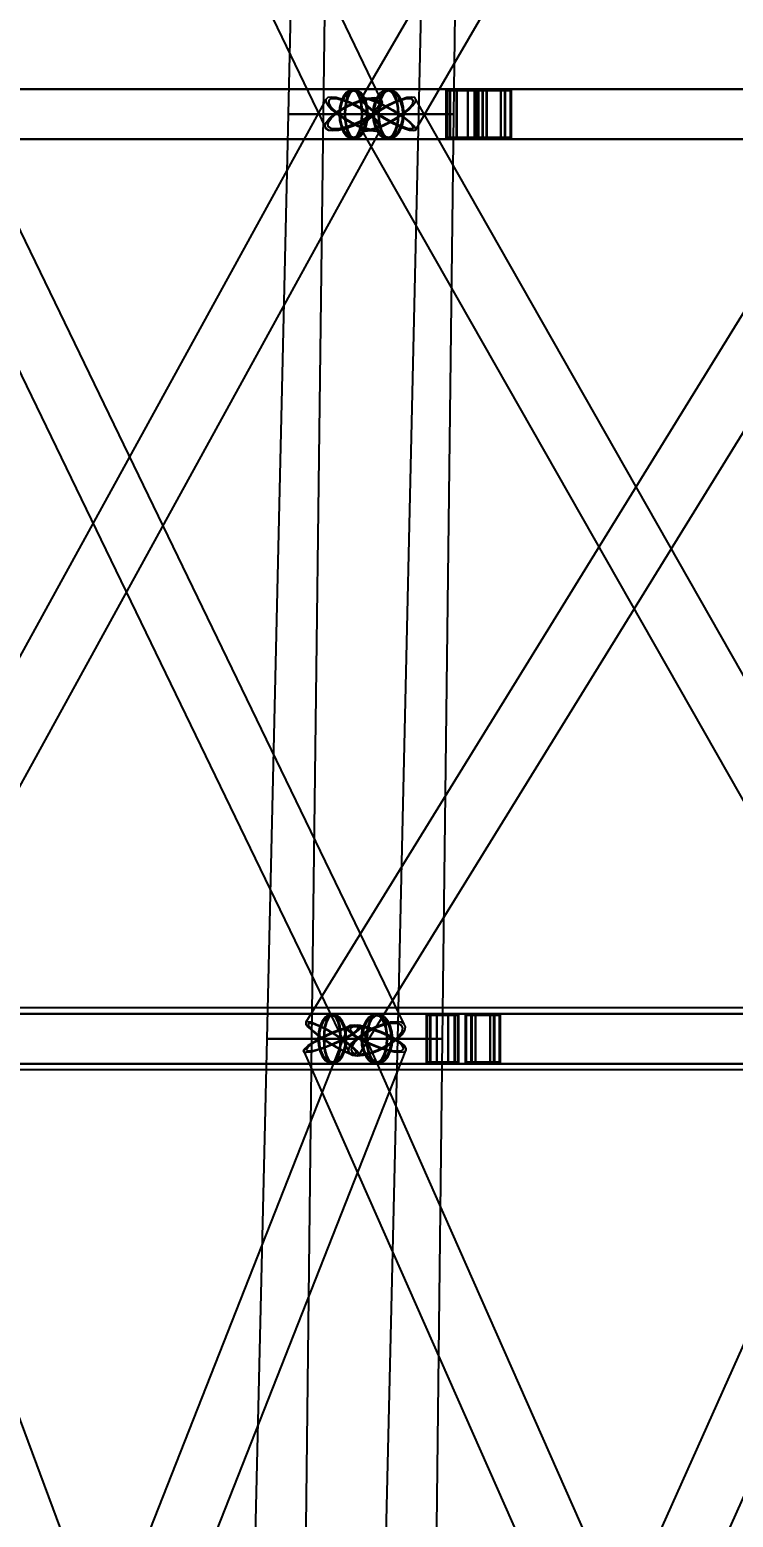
# Model space of a CAD drawing. Header units: millimetres. Extents: x -123812 to 252100, y -3000 to 639000.
# Drawn here: x -11839 to -6135, y 246119 to 258184 of the extents above; entities that cross this region are included whole.
import ezdxf

# ---------------------------------------------------------------- set-up
doc = ezdxf.new("R2010")
doc.units = ezdxf.units.MM
doc.layers.add('D-STR-DIM', color=7, linetype='Continuous', lineweight=13)
doc.layers.add('D-STR-STRC', color=7, linetype='Continuous', lineweight=25)
doc.styles.add('OpenSansCondensed-Light', font='OpenSansCondensed-Light.ttf')
doc.styles.add('TOWER_UNICODE', font='Arial Unicode.ttf')
doc.dimstyles.new('EZDXF', dxfattribs={"dimtxt": 0.25, "dimasz": 0.175, "dimexe": 0.375, "dimexo": 0.125, "dimgap": 0.1, "dimtad": 1, "dimlfac": 100, "dimzin": 12, "dimdsep": 46, "dimtxsty": 'OpenSansCondensed-Light', "dimblk": 'ARCHTICK', "dimcen": 2.5, "dimazin": 3, "dimtfac": 0.5, "dimtmove": 2, "dimatfit": 3})

# ---------------------------------------------------------------- blocks, each defined once
blk = doc.blocks.new('_ARCHTICK')
at = {"color": 0, "linetype": 'BYBLOCK', "const_width": 0.15}
blk.add_lwpolyline([(-0.5, -0.5), (0.5, 0.5)], dxfattribs=at)

msp = doc.modelspace()

# ---------------------------------------------------------------- linework, layer by layer
at = {"layer": 'D-STR-STRC'}
for points in [[(-13052.2, 264883.8), (-9438.3, 257383.8), (-9416.3, 257370.4), (-9380.4, 257365.8), (-9333.1, 257370.4), (-9277.7, 257383.8), (-9217.8, 257405.1), (-9157.7, 257432.9), (-9101.4, 257465.3), (-9052.7, 257500), (-9014.9, 257534.7), (-8990.7, 257567.1), (-8981.6, 257594.9), (-8988.4, 257616.2), (-12602.2, 265116.2)], [(-4785.3, 265129.6), (-9148.6, 257629.6), (-9150.2, 257616.2), (-9136.8, 257594.9), (-9109.3, 257567.1), (-9069.7, 257534.7), (-9020.6, 257500), (-8965.3, 257465.3), (-8907.7, 257432.9), (-8851.6, 257405.1), (-8800.9, 257383.8), (-8759, 257370.4), (-8728.9, 257365.8), (-8712.4, 257370.4), (-4349.1, 264870.4)], [(-13078.2, 257296.8), (-9213.4, 257296.8), (-9182.9, 257303.7), (-9154.5, 257324), (-9130.1, 257356.3), (-9111.4, 257398.4), (-9099.6, 257447.4), (-9095.6, 257500), (-9099.6, 257552.6), (-9111.4, 257601.6), (-9130.1, 257643.7), (-9154.5, 257676), (-9182.9, 257696.3), (-9213.4, 257703.2), (-13078.2, 257703.2)], [(-12654, 257296.8), (-8930.5, 257296.8), (-8897.6, 257303.7), (-8866.9, 257324), (-8840.5, 257356.3), (-8820.3, 257398.4), (-8807.6, 257447.4), (-8803.2, 257500), (-8807.6, 257552.6), (-8820.3, 257601.6), (-8840.5, 257643.7), (-8866.9, 257676), (-8897.6, 257696.3), (-8930.5, 257703.2), (-12654, 257703.2)], [(-4759.2, 257703.2), (-9213.4, 257703.2), (-9232.4, 257696.3), (-9250.1, 257676), (-9265.3, 257643.7), (-9277, 257601.6), (-9284.3, 257552.6), (-9286.8, 257500), (-9284.3, 257447.4), (-9277, 257398.4), (-9265.3, 257356.3), (-9250.1, 257324), (-9232.4, 257303.7), (-9213.4, 257296.8), (-4759.2, 257296.8)], [(-4617.8, 257703.2), (-8930.5, 257703.2), (-8952.4, 257696.3), (-8972.8, 257676), (-8990.3, 257643.7), (-9003.7, 257601.6), (-9012.2, 257552.6), (-9015.1, 257500), (-9012.2, 257447.4), (-9003.7, 257398.4), (-8990.3, 257356.3), (-8972.8, 257324), (-8952.4, 257303.7), (-8930.5, 257296.8), (-4617.8, 257296.8)], [(-13111.4, 249880.6), (-8989.4, 257380.6), (-8990.6, 257402.5), (-9007, 257431.1), (-9037.5, 257464.3), (-9079.9, 257500), (-9131.4, 257535.7), (-9188.5, 257568.9), (-9247.3, 257597.5), (-9303.8, 257619.4), (-9354.2, 257633.1), (-9394.9, 257637.8), (-9423.2, 257633.1), (-9437.3, 257619.4), (-13559.3, 250119.4)], [(-12876.1, 257380.2), (-9246.5, 249880.2), (-9221.5, 249866.4), (-9183.1, 249861.7), (-9133.8, 249866.4), (-9077.1, 249880.2), (-9016.8, 249902.2), (-8957, 249930.8), (-8901.8, 249964.2), (-8854.9, 250000), (-8819.6, 250035.8), (-8798.2, 250069.2), (-8792.3, 250097.8), (-8802.1, 250119.8), (-12431.8, 257619.8)], [(-4975.2, 257633.6), (-9601.7, 250133.6), (-9600.6, 250119.8), (-9584.9, 250097.8), (-9555.5, 250069.2), (-9514.7, 250035.8), (-9465, 250000), (-9409.9, 249964.2), (-9353.2, 249930.8), (-9298.6, 249902.2), (-9250.1, 249880.2), (-9210.7, 249866.4), (-9183.3, 249861.7), (-9169.7, 249866.4), (-4543.2, 257366.4)], [(-4442, 250119.4), (-8707.6, 257619.4), (-8717.9, 257633.1), (-8742.7, 257637.8), (-8780.3, 257633.1), (-8828.1, 257619.4), (-8882.9, 257597.5), (-8940.9, 257568.9), (-8998.2, 257535.7), (-9051, 257500), (-9095.5, 257464.3), (-9128.8, 257431.1), (-9148.5, 257402.5), (-9153.4, 257380.6), (-4887.8, 249880.6)], [(-9386.5, 240095), (-13101.3, 250095), (-13122.2, 250106), (-13157.7, 250109.7), (-13205.2, 250106), (-13261.6, 250095), (-13323.1, 250077.6), (-13385.3, 250054.9), (-13444.2, 250028.4), (-13495.7, 250000), (-13536.2, 249971.6), (-13563, 249945.1), (-13574.4, 249922.4), (-13569.4, 249905), (-9854.6, 239905)], [(-13335.4, 249796.8), (-9385.7, 249796.8), (-9355.6, 249803.7), (-9327.6, 249824), (-9303.5, 249856.3), (-9285.1, 249898.4), (-9273.4, 249947.4), (-9269.5, 250000), (-9273.4, 250052.6), (-9285.1, 250101.6), (-9303.5, 250143.7), (-9327.6, 250176), (-9355.6, 250196.3), (-9385.7, 250203.2), (-13335.4, 250203.2)], [(-12731.4, 239904), (-8789.5, 249904), (-8788.3, 249921.6), (-8803.2, 249944.5), (-8833.1, 249971.3), (-8876.1, 250000), (-8929.2, 250028.7), (-8988.8, 250055.5), (-9050.8, 250078.4), (-9110.9, 250096), (-9165.2, 250107.1), (-9209.9, 250110.9), (-9241.9, 250107.1), (-9259.1, 250096), (-13201.1, 240096)], [(-12793.3, 249796.8), (-9024.3, 249796.8), (-8991.1, 249803.7), (-8960.2, 249824), (-8933.6, 249856.3), (-8913.2, 249898.4), (-8900.4, 249947.4), (-8896, 250000), (-8900.4, 250052.6), (-8913.2, 250101.6), (-8933.6, 250143.7), (-8960.2, 250176), (-8991.1, 250196.3), (-9024.3, 250203.2), (-12793.3, 250203.2)], [(-4734.8, 240107.1), (-9157.5, 250107.1), (-9177.5, 250110.9), (-9211.6, 250107.1), (-9257.6, 250096), (-9312.4, 250078.4), (-9372.1, 250055.5), (-9432.8, 250028.7), (-9490.3, 250000), (-9540.6, 249971.3), (-9580.4, 249944.5), (-9606.9, 249921.6), (-9618.3, 249904), (-9613.9, 249892.9), (-5191.2, 239892.9)], [(-4845.6, 250203.2), (-9385.7, 250203.2), (-9404.4, 250196.3), (-9421.9, 250176), (-9436.9, 250143.7), (-9448.4, 250101.6), (-9455.6, 250052.6), (-9458.1, 250000), (-9455.6, 249947.4), (-9448.4, 249898.4), (-9436.9, 249856.3), (-9421.9, 249824), (-9404.4, 249803.7), (-9385.7, 249796.8), (-4845.6, 249796.8)], [(-4895.1, 250106), (-9369.5, 240106), (-9370, 240095), (-9354.7, 240077.6), (-9324.7, 240054.9), (-9282.2, 240028.4), (-9229.8, 240000), (-9171.4, 239971.6), (-9110.7, 239945.1), (-9052, 239922.4), (-8999.2, 239905), (-8956, 239894), (-8925.3, 239890.3), (-8909.2, 239894), (-4434.8, 249894)], [(-4664.9, 250203.2), (-9024.3, 250203.2), (-9046.6, 250196.3), (-9067.4, 250176), (-9085.3, 250143.7), (-9099, 250101.6), (-9107.6, 250052.6), (-9110.5, 250000), (-9107.6, 249947.4), (-9099, 249898.4), (-9085.3, 249856.3), (-9067.4, 249824), (-9046.6, 249803.7), (-9024.3, 249796.8), (-4664.9, 249796.8)]]:
    msp.add_lwpolyline(points, dxfattribs=at)
for points in [[(-9743.9, 257500), (-8682.9, 257500), (-8514.5, 265000), (-9574.1, 265000)], [(-9461, 257500), (-8400, 257500), (-8300.6, 265000), (-9360.2, 265000)], [(-16215.2, 257300), (-8226.4, 257300), (-8226.4, 257700), (-16215.2, 257700)], [(-14740.8, 257300), (-8197.4, 257300), (-8197.4, 257700), (-14740.8, 257700)], [(-14184.6, 257300), (-7932.3, 257300), (-7932.3, 257700), (-14184.6, 257700)], [(-9331.1, 257500), (-9327.1, 257447.4), (-9315.3, 257398.4), (-9296.6, 257356.3), (-9272.2, 257324), (-9243.8, 257303.7), (-9213.4, 257296.8), (-9182.9, 257303.7), (-9154.5, 257324), (-9130.1, 257356.3), (-9111.4, 257398.4), (-9099.6, 257447.4), (-9095.6, 257500), (-9099.6, 257552.6), (-9111.4, 257601.6), (-9130.1, 257643.7), (-9154.5, 257676), (-9182.9, 257696.3), (-9213.4, 257703.2), (-9243.8, 257696.3), (-9272.2, 257676), (-9296.6, 257643.7), (-9315.3, 257601.6), (-9327.1, 257552.6)], [(-9286.8, 257500), (-9284.3, 257447.4), (-9277, 257398.4), (-9265.3, 257356.3), (-9250.1, 257324), (-9232.4, 257303.7), (-9213.4, 257296.8), (-9194.3, 257303.7), (-9176.6, 257324), (-9161.4, 257356.3), (-9149.7, 257398.4), (-9142.4, 257447.4), (-9139.9, 257500), (-9142.4, 257552.6), (-9149.7, 257601.6), (-9161.4, 257643.7), (-9176.6, 257676), (-9194.3, 257696.3), (-9213.4, 257703.2), (-9232.4, 257696.3), (-9250.1, 257676), (-9265.3, 257643.7), (-9277, 257601.6), (-9284.3, 257552.6)], [(-9057.9, 257500), (-9053.5, 257447.4), (-9040.8, 257398.4), (-9020.6, 257356.3), (-8994.2, 257324), (-8963.5, 257303.7), (-8930.5, 257296.8), (-8897.6, 257303.7), (-8866.9, 257324), (-8840.5, 257356.3), (-8820.3, 257398.4), (-8807.6, 257447.4), (-8803.2, 257500), (-8807.6, 257552.6), (-8820.3, 257601.6), (-8840.5, 257643.7), (-8866.9, 257676), (-8897.6, 257696.3), (-8930.5, 257703.2), (-8963.5, 257696.3), (-8994.2, 257676), (-9020.6, 257643.7), (-9040.8, 257601.6), (-9053.5, 257552.6)], [(-9015.1, 257500), (-9012.2, 257447.4), (-9003.7, 257398.4), (-8990.3, 257356.3), (-8972.8, 257324), (-8952.4, 257303.7), (-8930.5, 257296.8), (-8908.7, 257303.7), (-8888.3, 257324), (-8870.8, 257356.3), (-8857.3, 257398.4), (-8848.9, 257447.4), (-8846, 257500), (-8848.9, 257552.6), (-8857.3, 257601.6), (-8870.8, 257643.7), (-8888.3, 257676), (-8908.7, 257696.3), (-8930.5, 257703.2), (-8952.4, 257696.3), (-8972.8, 257676), (-8990.3, 257643.7), (-9003.7, 257601.6), (-9012.2, 257552.6)], [(-8197.4, 257700), (-8466.5, 257700), (-8466.5, 257300), (-8197.4, 257300)], [(-8226.4, 257700), (-8437.6, 257700), (-8437.6, 257300), (-8226.4, 257300)], [(-8380.3, 257300), (48.4, 257300), (48.4, 257700), (-8380.3, 257700)], [(-8283.6, 257700), (-8380.3, 257700), (-8380.3, 257300), (-8283.6, 257300)], [(-7932.3, 257700), (-8220.1, 257700), (-8220.1, 257300), (-7932.3, 257300)], [(-8170.5, 257300), (94.3, 257300), (94.3, 257700), (-8170.5, 257700)], [(-7981.9, 257700), (-8170.5, 257700), (-8170.5, 257300), (-7981.9, 257300)], [(-8137.1, 257300), (60.9, 257300), (60.9, 257700), (-8137.1, 257700)], [(-8015.3, 257700), (-8137.1, 257700), (-8137.1, 257300), (-8015.3, 257300)], [(-9052.7, 257500), (-9101.4, 257465.3), (-9157.7, 257432.9), (-9217.8, 257405.1), (-9277.7, 257383.8), (-9333.1, 257370.4), (-9380.4, 257365.8), (-9416.3, 257370.4), (-9438.3, 257383.8), (-9445.1, 257405.1), (-9436, 257432.9), (-9411.8, 257465.3), (-9374, 257500), (-9325.3, 257534.7), (-9269, 257567.1), (-9208.9, 257594.9), (-9149, 257616.2), (-9093.6, 257629.6), (-9046.3, 257634.2), (-9010.4, 257629.6), (-8988.4, 257616.2), (-8981.6, 257594.9), (-8990.7, 257567.1), (-9014.9, 257534.7)], [(-9346.8, 257500), (-9295.3, 257464.3), (-9238.2, 257431.1), (-9179.4, 257402.5), (-9122.9, 257380.6), (-9072.6, 257366.9), (-9031.8, 257362.2), (-9003.5, 257366.9), (-8989.4, 257380.6), (-8990.6, 257402.5), (-9007, 257431.1), (-9037.5, 257464.3), (-9079.9, 257500), (-9131.4, 257535.7), (-9188.5, 257568.9), (-9247.3, 257597.5), (-9303.8, 257619.4), (-9354.2, 257633.1), (-9394.9, 257637.8), (-9423.2, 257633.1), (-9437.3, 257619.4), (-9436.1, 257597.5), (-9419.7, 257568.9), (-9389.3, 257535.7)], [(-9068.5, 257500), (-9112.4, 257468.7), (-9163.2, 257439.5), (-9217.4, 257414.5), (-9271.3, 257395.2), (-9321.3, 257383.1), (-9363.9, 257379), (-9396.3, 257383.1), (-9416.2, 257395.2), (-9422.3, 257414.5), (-9414.1, 257439.5), (-9392.3, 257468.7), (-9358.2, 257500), (-9314.3, 257531.3), (-9263.5, 257560.5), (-9209.3, 257585.5), (-9155.4, 257604.8), (-9105.4, 257616.9), (-9062.8, 257621), (-9030.4, 257616.9), (-9010.5, 257604.8), (-9004.4, 257585.5), (-9012.6, 257560.5), (-9034.5, 257531.3)], [(-9333.7, 257500), (-9287.2, 257467.8), (-9235.7, 257437.9), (-9182.7, 257412.1), (-9131.8, 257392.4), (-9086.4, 257380), (-9049.7, 257375.7), (-9024.1, 257380), (-9011.5, 257392.4), (-9012.5, 257412.1), (-9027.3, 257437.9), (-9054.8, 257467.8), (-9093, 257500), (-9139.5, 257532.2), (-9191, 257562.1), (-9244, 257587.9), (-9294.9, 257607.6), (-9340.3, 257620), (-9377, 257624.3), (-9402.6, 257620), (-9415.3, 257607.6), (-9414.2, 257587.9), (-9399.4, 257562.1), (-9371.9, 257532.2)], [(-9321.9, 257500), (-9318.2, 257451.5), (-9307.3, 257406.4), (-9290.1, 257367.6), (-9267.6, 257337.9), (-9241.4, 257319.2), (-9213.4, 257312.8), (-9185.3, 257319.2), (-9159.1, 257337.9), (-9136.6, 257367.6), (-9119.4, 257406.4), (-9108.6, 257451.5), (-9104.9, 257500), (-9108.6, 257548.5), (-9119.4, 257593.6), (-9136.6, 257632.4), (-9159.1, 257662.1), (-9185.3, 257680.8), (-9213.4, 257687.2), (-9241.4, 257680.8), (-9267.6, 257662.1), (-9290.1, 257632.4), (-9307.3, 257593.6), (-9318.2, 257548.5)], [(-9281.1, 257500), (-9278.8, 257451.5), (-9272, 257406.4), (-9261.2, 257367.6), (-9247.2, 257337.9), (-9230.9, 257319.2), (-9213.4, 257312.8), (-9195.8, 257319.2), (-9179.5, 257337.9), (-9165.5, 257367.6), (-9154.7, 257406.4), (-9148, 257451.5), (-9145.7, 257500), (-9148, 257548.5), (-9154.7, 257593.6), (-9165.5, 257632.4), (-9179.5, 257662.1), (-9195.8, 257680.8), (-9213.4, 257687.2), (-9230.9, 257680.8), (-9247.2, 257662.1), (-9261.2, 257632.4), (-9272, 257593.6), (-9278.8, 257548.5)], [(-9051, 257500), (-9095.5, 257464.3), (-9128.8, 257431.1), (-9148.5, 257402.5), (-9153.4, 257380.6), (-9143.2, 257366.9), (-9118.4, 257362.2), (-9080.8, 257366.9), (-9033, 257380.6), (-8978.2, 257402.5), (-8920.2, 257431.1), (-8862.8, 257464.3), (-8810.1, 257500), (-8765.6, 257535.7), (-8732.3, 257568.9), (-8712.6, 257597.5), (-8707.6, 257619.4), (-8717.9, 257633.1), (-8742.7, 257637.8), (-8780.3, 257633.1), (-8828.1, 257619.4), (-8882.9, 257597.5), (-8940.9, 257568.9), (-8998.2, 257535.7)], [(-8840.5, 257500), (-8791.4, 257465.3), (-8751.8, 257432.9), (-8724.3, 257405.1), (-8710.9, 257383.8), (-8712.4, 257370.4), (-8728.9, 257365.8), (-8759, 257370.4), (-8800.9, 257383.8), (-8851.6, 257405.1), (-8907.7, 257432.9), (-8965.3, 257465.3), (-9020.6, 257500), (-9069.7, 257534.7), (-9109.3, 257567.1), (-9136.8, 257594.9), (-9150.2, 257616.2), (-9148.6, 257629.6), (-9132.2, 257634.2), (-9102, 257629.6), (-9060.2, 257616.2), (-9009.5, 257594.9), (-8953.4, 257567.1), (-8895.8, 257534.7)], [(-9039.1, 257500), (-9079.3, 257467.8), (-9109.3, 257437.9), (-9127.1, 257412.1), (-9131.5, 257392.4), (-9122.2, 257380), (-9099.9, 257375.7), (-9066, 257380), (-9022.9, 257392.4), (-8973.5, 257412.1), (-8921.2, 257437.9), (-8869.5, 257467.8), (-8822, 257500), (-8781.8, 257532.2), (-8751.8, 257562.1), (-8734, 257587.9), (-8729.6, 257607.6), (-8738.9, 257620), (-8761.2, 257624.3), (-8795.1, 257620), (-8838.2, 257607.6), (-8887.6, 257587.9), (-8939.9, 257562.1), (-8991.6, 257532.2)], [(-8849.4, 257500), (-8805.1, 257468.7), (-8769.3, 257439.5), (-8744.6, 257414.5), (-8732.5, 257395.2), (-8733.9, 257383.1), (-8748.7, 257379), (-8775.9, 257383.1), (-8813.7, 257395.2), (-8859.4, 257414.5), (-8909.9, 257439.5), (-8961.9, 257468.7), (-9011.7, 257500), (-9056, 257531.3), (-9091.7, 257560.5), (-9116.5, 257585.5), (-9128.6, 257604.8), (-9127.2, 257616.9), (-9112.4, 257621), (-9085.2, 257616.9), (-9047.4, 257604.8), (-9001.7, 257585.5), (-8951.2, 257560.5), (-8899.2, 257531.3)], [(-9047.8, 257500), (-9043.8, 257451.5), (-9032.1, 257406.4), (-9013.5, 257367.6), (-8989.2, 257337.9), (-8960.9, 257319.2), (-8930.5, 257312.8), (-8900.2, 257319.2), (-8871.9, 257337.9), (-8847.6, 257367.6), (-8829, 257406.4), (-8817.2, 257451.5), (-8813.2, 257500), (-8817.2, 257548.5), (-8829, 257593.6), (-8847.6, 257632.4), (-8871.9, 257662.1), (-8900.2, 257680.8), (-8930.5, 257687.2), (-8960.9, 257680.8), (-8989.2, 257662.1), (-9013.5, 257632.4), (-9032.1, 257593.6), (-9043.8, 257548.5)], [(-9008.4, 257500), (-9005.8, 257451.5), (-8998, 257406.4), (-8985.6, 257367.6), (-8969.5, 257337.9), (-8950.7, 257319.2), (-8930.5, 257312.8), (-8910.4, 257319.2), (-8891.6, 257337.9), (-8875.5, 257367.6), (-8863.1, 257406.4), (-8855.3, 257451.5), (-8852.7, 257500), (-8855.3, 257548.5), (-8863.1, 257593.6), (-8875.5, 257632.4), (-8891.6, 257662.1), (-8910.4, 257680.8), (-8930.5, 257687.2), (-8950.7, 257680.8), (-8969.5, 257662.1), (-8985.6, 257632.4), (-8998, 257593.6), (-9005.8, 257548.5)], [(-8205.5, 257688), (-8458.4, 257688), (-8458.4, 257312), (-8205.5, 257312)], [(-8232.7, 257688), (-8431.2, 257688), (-8431.2, 257312), (-8232.7, 257312)], [(-8286.5, 257688), (-8377.4, 257688), (-8377.4, 257312), (-8286.5, 257312)], [(-7941, 257688), (-8211.5, 257688), (-8211.5, 257312), (-7941, 257312)], [(-7987.6, 257688), (-8164.9, 257688), (-8164.9, 257312), (-7987.6, 257312)], [(-8019, 257688), (-8133.5, 257688), (-8133.5, 257312), (-8019, 257312)], [(-9916.9, 250000), (-8854.5, 250000), (-8682.9, 257500), (-9743.9, 257500)], [(-8682.9, 257500), (-8700.9, 257500), (-8753.9, 257500), (-8838.2, 257500), (-8948.1, 257500), (-9076.1, 257500), (-9213.4, 257500), (-9350.7, 257500), (-9478.6, 257500), (-9588.5, 257500), (-9672.8, 257500), (-9725.8, 257500), (-9743.9, 257500), (-9725.8, 257500), (-9672.8, 257500), (-9588.5, 257500), (-9478.6, 257500), (-9350.7, 257500), (-9213.4, 257500), (-9076.1, 257500), (-8948.1, 257500), (-8838.2, 257500), (-8753.9, 257500), (-8700.9, 257500)], [(-9555.5, 250000), (-8493.1, 250000), (-8400, 257500), (-9461, 257500)], [(-8400, 257500), (-8418.1, 257500), (-8471.1, 257500), (-8555.4, 257500), (-8665.3, 257500), (-8793.2, 257500), (-8930.5, 257500), (-9067.8, 257500), (-9195.8, 257500), (-9305.7, 257500), (-9390, 257500), (-9443, 257500), (-9461, 257500), (-9443, 257500), (-9390, 257500), (-9305.7, 257500), (-9195.8, 257500), (-9067.8, 257500), (-8930.5, 257500), (-8793.2, 257500), (-8665.3, 257500), (-8555.4, 257500), (-8471.1, 257500), (-8418.1, 257500)], [(-15057.4, 249750), (-5244.4, 249750), (-5244.4, 250250), (-15057.4, 250250)], [(-14334.6, 249750), (-5244.4, 249750), (-5244.4, 250250), (-14334.6, 250250)], [(-16554, 249800), (-8388.4, 249800), (-8388.4, 250200), (-16554, 250200)], [(-15065.1, 249800), (-8359.6, 249800), (-8359.6, 250200), (-15065.1, 250200)], [(-14354.1, 249800), (-8020.8, 249800), (-8020.8, 250200), (-14354.1, 250200)], [(-9281.1, 250000), (-9338.6, 249971.3), (-9399.2, 249944.5), (-9459, 249921.6), (-9513.7, 249904), (-9559.8, 249892.9), (-9593.9, 249889.1), (-9613.9, 249892.9), (-9618.3, 249904), (-9606.9, 249921.6), (-9580.4, 249944.5), (-9540.6, 249971.3), (-9490.3, 250000), (-9432.8, 250028.7), (-9372.1, 250055.5), (-9312.4, 250078.4), (-9257.6, 250096), (-9211.6, 250107.1), (-9177.5, 250110.9), (-9157.5, 250107.1), (-9153.1, 250096), (-9164.5, 250078.4), (-9191, 250055.5), (-9230.8, 250028.7)], [(-9465, 250000), (-9409.9, 249964.2), (-9353.2, 249930.8), (-9298.6, 249902.2), (-9250.1, 249880.2), (-9210.7, 249866.4), (-9183.3, 249861.7), (-9169.7, 249866.4), (-9170.8, 249880.2), (-9186.5, 249902.2), (-9215.8, 249930.8), (-9256.7, 249964.2), (-9306.4, 250000), (-9361.5, 250035.8), (-9418.2, 250069.2), (-9472.7, 250097.8), (-9521.3, 250119.8), (-9560.7, 250133.6), (-9588.1, 250138.3), (-9601.7, 250133.6), (-9600.6, 250119.8), (-9584.9, 250097.8), (-9555.5, 250069.2), (-9514.7, 250035.8)], [(-9291.4, 250000), (-9343.2, 249974.1), (-9397.9, 249950), (-9451.8, 249929.3), (-9501.1, 249913.4), (-9542.6, 249903.4), (-9573.4, 249900), (-9591.4, 249903.4), (-9595.4, 249913.4), (-9585.1, 249929.3), (-9561.2, 249950), (-9525.4, 249974.1), (-9480, 250000), (-9428.2, 250025.9), (-9373.5, 250050), (-9319.6, 250070.7), (-9270.2, 250086.6), (-9228.7, 250096.6), (-9197.9, 250100), (-9179.9, 250096.6), (-9176, 250086.6), (-9186.3, 250070.7), (-9210.2, 250050), (-9246, 250025.9)], [(-9457.2, 250000), (-9407.5, 249967.7), (-9356.4, 249937.6), (-9307.2, 249911.8), (-9263.4, 249892), (-9227.9, 249879.5), (-9203.2, 249875.3), (-9190.9, 249879.5), (-9191.9, 249892), (-9206.1, 249911.8), (-9232.6, 249937.6), (-9269.4, 249967.7), (-9314.2, 250000), (-9363.9, 250032.3), (-9415, 250062.4), (-9464.2, 250088.2), (-9508, 250108), (-9543.4, 250120.5), (-9568.2, 250124.7), (-9580.4, 250120.5), (-9579.5, 250108), (-9565.3, 250088.2), (-9538.8, 250062.4), (-9502, 250032.3)], [(-9501.9, 250000), (-9497.9, 249947.4), (-9486.3, 249898.4), (-9467.9, 249856.3), (-9443.8, 249824), (-9415.8, 249803.7), (-9385.7, 249796.8), (-9355.6, 249803.7), (-9327.6, 249824), (-9303.5, 249856.3), (-9285.1, 249898.4), (-9273.4, 249947.4), (-9269.5, 250000), (-9273.4, 250052.6), (-9285.1, 250101.6), (-9303.5, 250143.7), (-9327.6, 250176), (-9355.6, 250196.3), (-9385.7, 250203.2), (-9415.8, 250196.3), (-9443.8, 250176), (-9467.9, 250143.7), (-9486.3, 250101.6), (-9497.9, 250052.6)], [(-9492.7, 250000), (-9489.1, 249951.5), (-9478.4, 249906.4), (-9461.4, 249867.6), (-9439.2, 249837.9), (-9413.4, 249819.2), (-9385.7, 249812.8), (-9358, 249819.2), (-9332.2, 249837.9), (-9310, 249867.6), (-9293, 249906.4), (-9282.3, 249951.5), (-9278.6, 250000), (-9282.3, 250048.5), (-9293, 250093.6), (-9310, 250132.4), (-9332.2, 250162.1), (-9358, 250180.8), (-9385.7, 250187.2), (-9413.4, 250180.8), (-9439.2, 250162.1), (-9461.4, 250132.4), (-9478.4, 250093.6), (-9489.1, 250048.5)], [(-9458.1, 250000), (-9455.6, 249947.4), (-9448.4, 249898.4), (-9436.9, 249856.3), (-9421.9, 249824), (-9404.4, 249803.7), (-9385.7, 249796.8), (-9367, 249803.7), (-9349.5, 249824), (-9334.5, 249856.3), (-9323, 249898.4), (-9315.8, 249947.4), (-9313.3, 250000), (-9315.8, 250052.6), (-9323, 250101.6), (-9334.5, 250143.7), (-9349.5, 250176), (-9367, 250196.3), (-9385.7, 250203.2), (-9404.4, 250196.3), (-9421.9, 250176), (-9436.9, 250143.7), (-9448.4, 250101.6), (-9455.6, 250052.6)], [(-9452.4, 250000), (-9450.1, 249951.5), (-9443.4, 249906.4), (-9432.8, 249867.6), (-9419, 249837.9), (-9403, 249819.2), (-9385.7, 249812.8), (-9368.4, 249819.2), (-9352.3, 249837.9), (-9338.5, 249867.6), (-9327.9, 249906.4), (-9321.3, 249951.5), (-9319, 250000), (-9321.3, 250048.5), (-9327.9, 250093.6), (-9338.5, 250132.4), (-9352.3, 250162.1), (-9368.4, 250180.8), (-9385.7, 250187.2), (-9403, 250180.8), (-9419, 250162.1), (-9432.8, 250132.4), (-9443.4, 250093.6), (-9450.1, 250048.5)], [(-8876.1, 250000), (-8833.1, 249971.3), (-8803.2, 249944.5), (-8788.3, 249921.6), (-8789.5, 249904), (-8806.6, 249892.9), (-8838.7, 249889.1), (-8883.3, 249892.9), (-8937.6, 249904), (-8997.8, 249921.6), (-9059.8, 249944.5), (-9119.4, 249971.3), (-9172.4, 250000), (-9215.4, 250028.7), (-9245.4, 250055.5), (-9260.3, 250078.4), (-9259.1, 250096), (-9241.9, 250107.1), (-9209.9, 250110.9), (-9165.2, 250107.1), (-9110.9, 250096), (-9050.8, 250078.4), (-8988.8, 250055.5), (-8929.2, 250028.7)], [(-9193.6, 250000), (-9228.9, 249964.2), (-9250.3, 249930.8), (-9256.3, 249902.2), (-9246.5, 249880.2), (-9221.5, 249866.4), (-9183.1, 249861.7), (-9133.8, 249866.4), (-9077.1, 249880.2), (-9016.8, 249902.2), (-8957, 249930.8), (-8901.8, 249964.2), (-8854.9, 250000), (-8819.6, 250035.8), (-8798.2, 250069.2), (-8792.3, 250097.8), (-8802.1, 250119.8), (-8827.1, 250133.6), (-8865.5, 250138.3), (-8914.7, 250133.6), (-8971.4, 250119.8), (-9031.7, 250097.8), (-9091.5, 250069.2), (-9146.7, 250035.8)], [(-8890.7, 250000), (-8851.9, 249974.1), (-8824.9, 249950), (-8811.5, 249929.3), (-8812.6, 249913.4), (-8828.1, 249903.4), (-8856.9, 249900), (-8897.2, 249903.4), (-8946.2, 249913.4), (-9000.4, 249929.3), (-9056.3, 249950), (-9110, 249974.1), (-9157.9, 250000), (-9196.6, 250025.9), (-9223.6, 250050), (-9237.1, 250070.7), (-9236, 250086.6), (-9220.5, 250096.6), (-9191.6, 250100), (-9151.3, 250096.6), (-9102.4, 250086.6), (-9048.1, 250070.7), (-8992.3, 250050), (-8938.6, 250025.9)], [(-9176.9, 250000), (-9208.8, 249967.7), (-9228.1, 249937.6), (-9233.5, 249911.8), (-9224.6, 249892), (-9202.1, 249879.5), (-9167.4, 249875.3), (-9123, 249879.5), (-9071.9, 249892), (-9017.5, 249911.8), (-8963.6, 249937.6), (-8913.9, 249967.7), (-8871.6, 250000), (-8839.8, 250032.3), (-8820.5, 250062.4), (-8815.1, 250088.2), (-8824, 250108), (-8846.5, 250120.5), (-8881.1, 250124.7), (-8925.5, 250120.5), (-8976.6, 250108), (-9031, 250088.2), (-9084.9, 250062.4), (-9134.7, 250032.3)], [(-9152.5, 250000), (-9148.1, 249947.4), (-9135.3, 249898.4), (-9115, 249856.3), (-9088.4, 249824), (-9057.5, 249803.7), (-9024.3, 249796.8), (-8991.1, 249803.7), (-8960.2, 249824), (-8933.6, 249856.3), (-8913.2, 249898.4), (-8900.4, 249947.4), (-8896, 250000), (-8900.4, 250052.6), (-8913.2, 250101.6), (-8933.6, 250143.7), (-8960.2, 250176), (-8991.1, 250196.3), (-9024.3, 250203.2), (-9057.5, 250196.3), (-9088.4, 250176), (-9115, 250143.7), (-9135.3, 250101.6), (-9148.1, 250052.6)], [(-9142.4, 250000), (-9138.4, 249951.5), (-9126.6, 249906.4), (-9107.8, 249867.6), (-9083.3, 249837.9), (-9054.9, 249819.2), (-9024.3, 249812.8), (-8993.7, 249819.2), (-8965.2, 249837.9), (-8940.7, 249867.6), (-8922, 249906.4), (-8910.2, 249951.5), (-8906.1, 250000), (-8910.2, 250048.5), (-8922, 250093.6), (-8940.7, 250132.4), (-8965.2, 250162.1), (-8993.7, 250180.8), (-9024.3, 250187.2), (-9054.9, 250180.8), (-9083.3, 250162.1), (-9107.8, 250132.4), (-9126.6, 250093.6), (-9138.4, 250048.5)], [(-9110.5, 250000), (-9107.6, 249947.4), (-9099, 249898.4), (-9085.3, 249856.3), (-9067.4, 249824), (-9046.6, 249803.7), (-9024.3, 249796.8), (-9002, 249803.7), (-8981.1, 249824), (-8963.3, 249856.3), (-8949.6, 249898.4), (-8941, 249947.4), (-8938, 250000), (-8941, 250052.6), (-8949.6, 250101.6), (-8963.3, 250143.7), (-8981.1, 250176), (-9002, 250196.3), (-9024.3, 250203.2), (-9046.6, 250196.3), (-9067.4, 250176), (-9085.3, 250143.7), (-9099, 250101.6), (-9107.6, 250052.6)], [(-9103.7, 250000), (-9101, 249951.5), (-9093.1, 249906.4), (-9080.5, 249867.6), (-9064, 249837.9), (-9044.8, 249819.2), (-9024.3, 249812.8), (-9003.7, 249819.2), (-8984.5, 249837.9), (-8968.1, 249867.6), (-8955.5, 249906.4), (-8947.5, 249951.5), (-8944.8, 250000), (-8947.5, 250048.5), (-8955.5, 250093.6), (-8968.1, 250132.4), (-8984.5, 250162.1), (-9003.7, 250180.8), (-9024.3, 250187.2), (-9044.8, 250180.8), (-9064, 250162.1), (-9080.5, 250132.4), (-9093.1, 250093.6), (-9101, 250048.5)], [(-8359.6, 250200), (-8624.9, 250200), (-8624.9, 249800), (-8359.6, 249800)], [(-8367.5, 250188), (-8617, 250188), (-8617, 249812), (-8367.5, 249812)], [(-8388.4, 250200), (-8596.1, 250200), (-8596.1, 249800), (-8388.4, 249800)], [(-8394.7, 250188), (-8589.9, 250188), (-8589.9, 249812), (-8394.7, 249812)], [(-8539.8, 249800), (47.5, 249800), (47.5, 250200), (-8539.8, 250200)], [(-8444.8, 250200), (-8539.8, 250200), (-8539.8, 249800), (-8444.8, 249800)], [(-8447.6, 250188), (-8536.9, 250188), (-8536.9, 249812), (-8447.6, 249812)], [(-8020.8, 250200), (-8309.7, 250200), (-8309.7, 249800), (-8020.8, 249800)], [(-8029.4, 250188), (-8301.1, 250188), (-8301.1, 249812), (-8029.4, 249812)], [(-8261.4, 249800), (96.1, 249800), (96.1, 250200), (-8261.4, 250200)], [(-8069.1, 250200), (-8261.4, 250200), (-8261.4, 249800), (-8069.1, 249800)], [(-8074.9, 250188), (-8255.6, 250188), (-8255.6, 249812), (-8074.9, 249812)], [(-8228.5, 249800), (63.3, 249800), (63.3, 250200), (-8228.5, 250200)], [(-8102, 250200), (-8228.5, 250200), (-8228.5, 249800), (-8102, 249800)], [(-8105.8, 250188), (-8224.7, 250188), (-8224.7, 249812), (-8105.8, 249812)], [(-10152.7, 240000), (-9088.4, 240000), (-8854.5, 250000), (-9916.9, 250000)], [(-8854.5, 250000), (-8872.6, 250000), (-8925.7, 250000), (-9010.1, 250000), (-9120.1, 250000), (-9248.2, 250000), (-9385.7, 250000), (-9523.2, 250000), (-9651.3, 250000), (-9761.3, 250000), (-9845.7, 250000), (-9898.8, 250000), (-9916.9, 250000), (-9898.8, 250000), (-9845.7, 250000), (-9761.3, 250000), (-9651.3, 250000), (-9523.2, 250000), (-9385.7, 250000), (-9248.2, 250000), (-9120.1, 250000), (-9010.1, 250000), (-8925.7, 250000), (-8872.6, 250000)], [(-9671.5, 240000), (-8607.2, 240000), (-8493.1, 250000), (-9555.5, 250000)], [(-8493.1, 250000), (-8511.2, 250000), (-8564.2, 250000), (-8648.7, 250000), (-8758.7, 250000), (-8886.8, 250000), (-9024.3, 250000), (-9161.8, 250000), (-9289.9, 250000), (-9399.9, 250000), (-9484.3, 250000), (-9537.4, 250000), (-9555.5, 250000), (-9537.4, 250000), (-9484.3, 250000), (-9399.9, 250000), (-9289.9, 250000), (-9161.8, 250000), (-9024.3, 250000), (-8886.8, 250000), (-8758.7, 250000), (-8648.7, 250000), (-8564.2, 250000), (-8511.2, 250000)]]:
    msp.add_lwpolyline(points, close=True, dxfattribs=at)

# ---------------------------------------------------------------- dimensions: what is measured, and where the dimension line sits
at = {"layer": 'D-STR-DIM'}
msp.add_linear_dim(base=(-112000, 0), p1=(0, 0), p2=(0, 634000), angle=90, dimstyle='EZDXF', override={"dimtxt": 8400, "dimasz": 3750, "dimexe": 2100, "dimexo": 1800, "dimgap": 2100, "dimtad": 1, "dimdec": 0, "dimlfac": 1, "dimlunit": 2, "dimtxsty": 'TOWER_UNICODE', "dimclrd": 7, "dimclre": 7, "dimclrt": 7}, dxfattribs=at).render()

doc.saveas('drawing.dxf')
